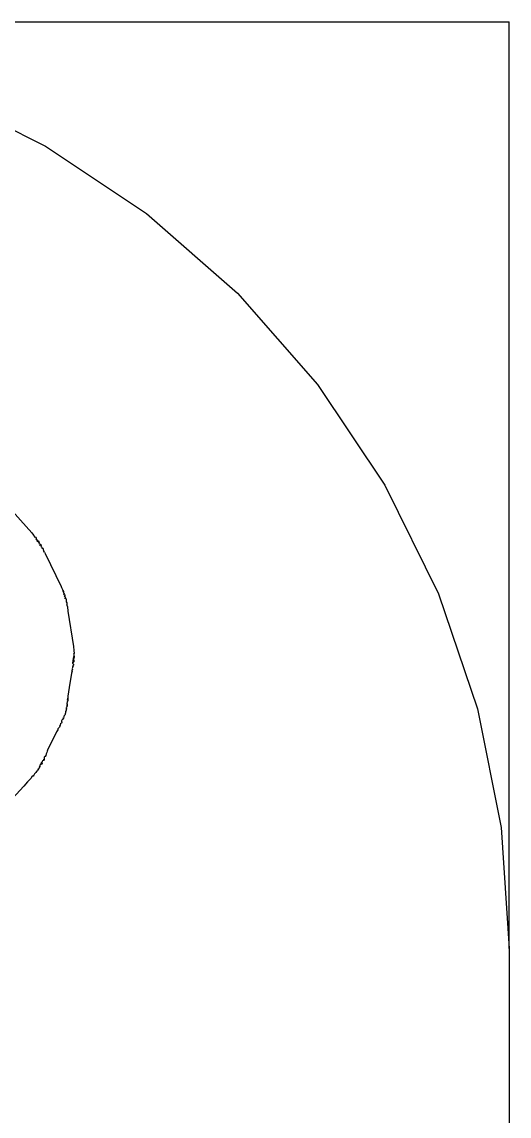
# Model space of a CAD drawing. Header units: inches. Extents: x 9636 to 21597, y -10243 to 557.
# Drawn here: x 13132.96 to 13134.4, y -8576.658 to -8573.422 of the extents above; entities that cross this region are included whole.
import ezdxf

# ---------------------------------------------------------------- set-up
doc = ezdxf.new("R2010")
doc.units = ezdxf.units.IN
doc.header["$MEASUREMENT"] = 0
doc.layers.add('Edges', color=7, linetype='Continuous')

# ---------------------------------------------------------------- blocks, each defined once
blk = doc.blocks.new('Porch Swing Bed Twin Size pl')
at = {"layer": 'Edges'}
for p, q in [((29.7694, 2.6719), (29.7694, 39.1719)), ((29.7865, 2.4108), (29.7694, 2.6719)), ((29.7694, 2.6719), (29.7694, 0.6719)), ((29.8375, 2.1543), (29.7865, 2.4108)), ((30.8161, 2.3217), (30.8486, 2.3571)), ((30.8082, 2.3119), (30.8161, 2.3217)), ((30.7886, 2.2902), (30.7902, 2.2922)), ((30.7902, 2.2922), (30.7926, 2.2942)), ((30.7926, 2.2942), (30.7932, 2.2953)), ((30.7932, 2.2953), (30.7947, 2.2977)), ((30.7932, 2.2953), (30.7938, 2.2962)), ((30.7947, 2.2977), (30.7963, 2.2997)), ((30.7963, 2.2997), (30.798, 2.3003)), ((30.798, 2.3003), (30.8012, 2.305)), ((30.8012, 2.305), (30.8082, 2.3119)), ((30.776, 2.2666), (30.7768, 2.2684)), ((30.7768, 2.2684), (30.7772, 2.2707)), ((30.777, 2.2721), (30.7782, 2.2743)), ((30.7788, 2.2713), (30.777, 2.2721)), ((30.7772, 2.2707), (30.777, 2.2721)), ((30.7772, 2.2707), (30.7788, 2.2713)), ((30.7782, 2.2743), (30.7793, 2.275)), ((30.7788, 2.2713), (30.7793, 2.2724)), ((30.7793, 2.275), (30.7814, 2.2766)), ((30.7793, 2.275), (30.7809, 2.2755)), ((30.7793, 2.2724), (30.7793, 2.275)), ((30.7814, 2.2766), (30.7818, 2.2787)), ((30.7818, 2.2803), (30.7835, 2.2808)), ((30.7818, 2.2787), (30.7818, 2.2803)), ((30.7818, 2.2787), (30.783, 2.2797)), ((30.7831, 2.2824), (30.7845, 2.2845)), ((30.7835, 2.2808), (30.7831, 2.2824)), ((30.7845, 2.2845), (30.7863, 2.2864)), ((30.7845, 2.2845), (30.7857, 2.2852)), ((30.7857, 2.2852), (30.7863, 2.2864)), ((30.7863, 2.2864), (30.7871, 2.2882)), ((30.7871, 2.2882), (30.7886, 2.2902)), ((30.746, 2.2043), (30.7652, 2.244)), ((30.7652, 2.244), (30.7659, 2.2463)), ((30.7659, 2.2463), (30.7667, 2.2487)), ((30.7667, 2.2487), (30.7683, 2.2515)), ((30.7683, 2.2515), (30.769, 2.2551)), ((30.769, 2.2551), (30.7712, 2.2575)), ((30.769, 2.2551), (30.77, 2.2574)), ((30.77, 2.2574), (30.7725, 2.259)), ((30.7723, 2.2605), (30.7727, 2.2637)), ((30.7725, 2.259), (30.7723, 2.2605)), ((30.7727, 2.2637), (30.7738, 2.266)), ((30.7738, 2.266), (30.776, 2.2666)), ((30.774, 2.2634), (30.7738, 2.266)), ((30.7396, 2.194), (30.7429, 2.1977)), ((30.7429, 2.1977), (30.7432, 2.2001)), ((30.7432, 2.2001), (30.7446, 2.2022)), ((30.7446, 2.2022), (30.746, 2.2043)), ((30.7299, 2.1722), (30.7304, 2.1749)), ((30.7304, 2.1749), (30.7313, 2.1771)), ((30.7304, 2.1749), (30.7322, 2.1753)), ((30.7313, 2.1771), (30.7328, 2.1774)), ((30.7322, 2.1753), (30.7313, 2.1771)), ((30.7316, 2.174), (30.7322, 2.1753)), ((30.7328, 2.1774), (30.734, 2.1791)), ((30.734, 2.1791), (30.7347, 2.1805)), ((30.7341, 2.1834), (30.7352, 2.1857)), ((30.7347, 2.1805), (30.7341, 2.1834)), ((30.735, 2.182), (30.7341, 2.1834)), ((30.7347, 2.1805), (30.735, 2.182)), ((30.7352, 2.1857), (30.737, 2.187)), ((30.737, 2.187), (30.7378, 2.1901)), ((30.7373, 2.1861), (30.7378, 2.1901)), ((30.7378, 2.1901), (30.7384, 2.1919)), ((30.7384, 2.1919), (30.7396, 2.194)), ((30.739, 2.1896), (30.7384, 2.1919)), ((29.9216, 1.9065), (29.8375, 2.1543)), ((30.723, 2.1482), (30.7242, 2.1517)), ((30.7242, 2.1517), (30.7249, 2.1527)), ((30.7243, 2.1549), (30.7248, 2.1572)), ((30.7249, 2.1527), (30.7243, 2.1549)), ((30.7248, 2.1572), (30.7254, 2.1596)), ((30.7252, 2.1543), (30.7248, 2.1572)), ((30.7249, 2.1527), (30.7252, 2.1543)), ((30.7254, 2.1596), (30.7264, 2.1616)), ((30.7254, 2.1596), (30.7262, 2.1604)), ((30.7264, 2.1616), (30.7266, 2.1638)), ((30.7266, 2.1638), (30.7271, 2.1649)), ((30.7271, 2.1649), (30.7273, 2.1661)), ((30.7273, 2.1661), (30.7281, 2.1684)), ((30.7281, 2.1684), (30.7293, 2.1694)), ((30.7293, 2.1694), (30.7299, 2.1706)), ((30.7299, 2.1706), (30.7299, 2.1722)), ((30.7181, 2.1085), (30.721, 2.1275)), ((30.721, 2.1275), (30.7214, 2.1296)), ((30.7214, 2.1296), (30.7215, 2.1367)), ((30.7214, 2.1296), (30.7224, 2.1361)), ((30.7215, 2.1367), (30.7217, 2.1391)), ((30.723, 2.1436), (30.7217, 2.1391)), ((30.7226, 2.1458), (30.723, 2.1482)), ((30.7226, 2.1458), (30.7241, 2.1476)), ((30.723, 2.1436), (30.7226, 2.1458)), ((30.723, 2.1436), (30.7238, 2.1453)), ((30.7135, 2.0777), (30.7181, 2.1085)), ((30.7094, 2.0597), (30.7098, 2.0621)), ((30.7094, 2.0597), (30.7108, 2.0608)), ((30.7094, 2.0581), (30.7094, 2.0597)), ((30.711, 2.0562), (30.7094, 2.0581)), ((30.7096, 2.0529), (30.7109, 2.055)), ((30.7098, 2.0621), (30.7112, 2.0637)), ((30.7108, 2.0608), (30.7098, 2.0621)), ((30.7098, 2.0547), (30.711, 2.0562)), ((30.7109, 2.055), (30.711, 2.0562)), ((30.7111, 2.0687), (30.7117, 2.0711)), ((30.7111, 2.0687), (30.712, 2.07)), ((30.7118, 2.0675), (30.7111, 2.0687)), ((30.7112, 2.0637), (30.7114, 2.0659)), ((30.7114, 2.0659), (30.7118, 2.0675)), ((30.7123, 2.0735), (30.7117, 2.0711)), ((30.712, 2.07), (30.7117, 2.0711)), ((30.7123, 2.0735), (30.7135, 2.0777)), ((30.7078, 2.0414), (30.7079, 2.0439)), ((30.7092, 2.0402), (30.7078, 2.0414)), ((30.7085, 2.0393), (30.7078, 2.0414)), ((30.7078, 2.0347), (30.7089, 2.0369)), ((30.7079, 2.0323), (30.7078, 2.0347)), ((30.7079, 2.0439), (30.7099, 2.046)), ((30.7079, 2.0439), (30.7098, 2.0448)), ((30.7079, 2.0323), (30.7087, 2.0355)), ((30.7082, 2.0308), (30.7079, 2.0323)), ((30.708, 2.0428), (30.7092, 2.0438)), ((30.7094, 2.0414), (30.708, 2.0428)), ((30.7083, 2.0506), (30.7085, 2.053)), ((30.7089, 2.0484), (30.7083, 2.0506)), ((30.7088, 2.0496), (30.7083, 2.0506)), ((30.7104, 2.0505), (30.7083, 2.0506)), ((30.7083, 2.038), (30.7085, 2.0393)), ((30.7089, 2.0369), (30.7083, 2.038)), ((30.7085, 2.053), (30.7098, 2.0547)), ((30.7086, 2.0469), (30.7089, 2.0484)), ((30.7099, 2.046), (30.7086, 2.0469)), ((30.7098, 2.0448), (30.7086, 2.0469)), ((30.7087, 2.0355), (30.7089, 2.0369)), ((30.7088, 2.0496), (30.7104, 2.0505)), ((30.7089, 2.0484), (30.7088, 2.0496)), ((30.7089, 2.0484), (30.7103, 2.0493)), ((30.7099, 2.0472), (30.7089, 2.0484)), ((30.7092, 2.0438), (30.7099, 2.046)), ((30.7105, 2.0517), (30.7096, 2.0529)), ((30.7098, 2.0448), (30.7099, 2.046)), ((30.7099, 2.046), (30.7099, 2.0472)), ((30.7103, 2.0493), (30.7104, 2.0505)), ((30.7104, 2.0505), (30.7105, 2.0517)), ((30.7086, 2.0278), (30.7082, 2.0308)), ((30.7084, 2.0256), (30.7086, 2.0278)), ((30.7091, 2.0232), (30.7084, 2.0256)), ((30.709, 2.0208), (30.7091, 2.0232)), ((30.7093, 2.0198), (30.709, 2.0208)), ((30.7213, 1.9438), (30.7093, 2.0198)), ((30.7223, 1.9343), (30.7213, 1.9438)), ((30.7235, 1.9307), (30.7223, 1.9343)), ((30.7233, 1.928), (30.7235, 1.9307)), ((30.7233, 1.928), (30.724, 1.9291)), ((30.7237, 1.9256), (30.7233, 1.928)), ((30.7247, 1.924), (30.7237, 1.9256)), ((30.725, 1.9224), (30.7247, 1.924)), ((30.7252, 1.919), (30.725, 1.9224)), ((30.7259, 1.9166), (30.7252, 1.919)), ((30.7273, 1.9136), (30.7259, 1.9166)), ((30.7282, 1.9159), (30.7259, 1.9166)), ((30.7279, 1.9124), (30.7273, 1.9136)), ((30.7293, 1.9115), (30.7273, 1.9136)), ((30.0373, 1.6719), (29.9216, 1.9065)), ((30.7278, 1.9101), (30.7279, 1.9124)), ((30.7286, 1.9078), (30.7278, 1.9101)), ((30.7299, 1.9081), (30.7278, 1.9101)), ((30.7301, 1.9059), (30.7286, 1.9078)), ((30.7301, 1.9059), (30.7299, 1.9081)), ((30.7304, 1.907), (30.7299, 1.9081)), ((30.7309, 1.9037), (30.7301, 1.9059)), ((30.731, 1.9014), (30.7309, 1.9037)), ((30.7316, 1.9023), (30.7309, 1.9037)), ((30.732, 1.8991), (30.731, 1.9014)), ((30.7319, 1.9009), (30.7316, 1.9023)), ((30.732, 1.8991), (30.7319, 1.9009)), ((30.7329, 1.8972), (30.732, 1.8991)), ((30.7348, 1.8928), (30.7329, 1.8972)), ((30.7359, 1.8906), (30.7348, 1.8928)), ((30.77, 1.8197), (30.7359, 1.8906)), ((30.7716, 1.8165), (30.77, 1.8197)), ((30.7716, 1.8165), (30.7741, 1.8127)), ((30.7745, 1.8103), (30.7741, 1.8127)), ((30.7757, 1.8081), (30.7745, 1.8103)), ((30.7776, 1.8076), (30.7757, 1.8081)), ((30.7776, 1.8056), (30.7776, 1.8076)), ((30.7795, 1.8036), (30.7776, 1.8056)), ((30.779, 1.802), (30.7795, 1.8036)), ((30.7803, 1.7999), (30.779, 1.802)), ((30.7795, 1.8036), (30.7791, 1.8053)), ((30.7818, 1.7987), (30.7803, 1.7999)), ((30.7821, 1.8007), (30.7814, 1.8018)), ((30.7818, 1.7987), (30.7821, 1.8007)), ((30.784, 1.7978), (30.7818, 1.7987)), ((30.7834, 1.7963), (30.784, 1.7978)), ((30.7841, 1.794), (30.7834, 1.7963)), ((30.7841, 1.794), (30.7847, 1.7968)), ((30.7855, 1.7919), (30.7841, 1.794)), ((30.786, 1.7936), (30.7841, 1.794)), ((30.7873, 1.7929), (30.7855, 1.7919)), ((30.788, 1.7918), (30.7855, 1.7919)), ((30.7873, 1.7929), (30.786, 1.7936)), ((30.788, 1.7918), (30.7873, 1.7929)), ((30.7877, 1.79), (30.788, 1.7918)), ((30.7899, 1.7889), (30.7877, 1.79)), ((30.7887, 1.7889), (30.7877, 1.79)), ((30.7899, 1.7889), (30.7887, 1.7889)), ((30.7897, 1.7862), (30.7899, 1.7889)), ((30.7912, 1.7842), (30.7897, 1.7862)), ((30.7906, 1.7879), (30.7899, 1.7889)), ((30.7925, 1.7831), (30.7912, 1.7842)), ((30.7937, 1.7832), (30.7912, 1.7842)), ((30.7949, 1.7808), (30.7937, 1.7832)), ((30.7939, 1.7817), (30.7937, 1.7832)), ((30.7975, 1.7768), (30.7949, 1.7808)), ((30.7992, 1.7749), (30.7975, 1.7768)), ((30.8538, 1.7136), (30.7992, 1.7749)), ((30.1826, 1.4544), (30.0373, 1.6719)), ((30.3551, 1.2577), (30.1826, 1.4544)), ((30.5518, 1.0852), (30.3551, 1.2577)), ((30.7694, 0.9399), (30.5518, 1.0852)), ((31.004, 0.8241), (30.7694, 0.9399)), ((31.7694, 0.6719), (29.7694, 0.6719))]:
    blk.add_line(p, q, dxfattribs=at)

msp = doc.modelspace()

# ---------------------------------------------------------------- block references
at = {"xscale": 1.370056412249949, "yscale": 1.370056412249949, "zscale": 1.370056412249949, "rotation": 180}
msp.add_blockref('Porch Swing Bed Twin Size pl', (13175.186, -8572.5015), dxfattribs=at)

doc.saveas('drawing.dxf')
